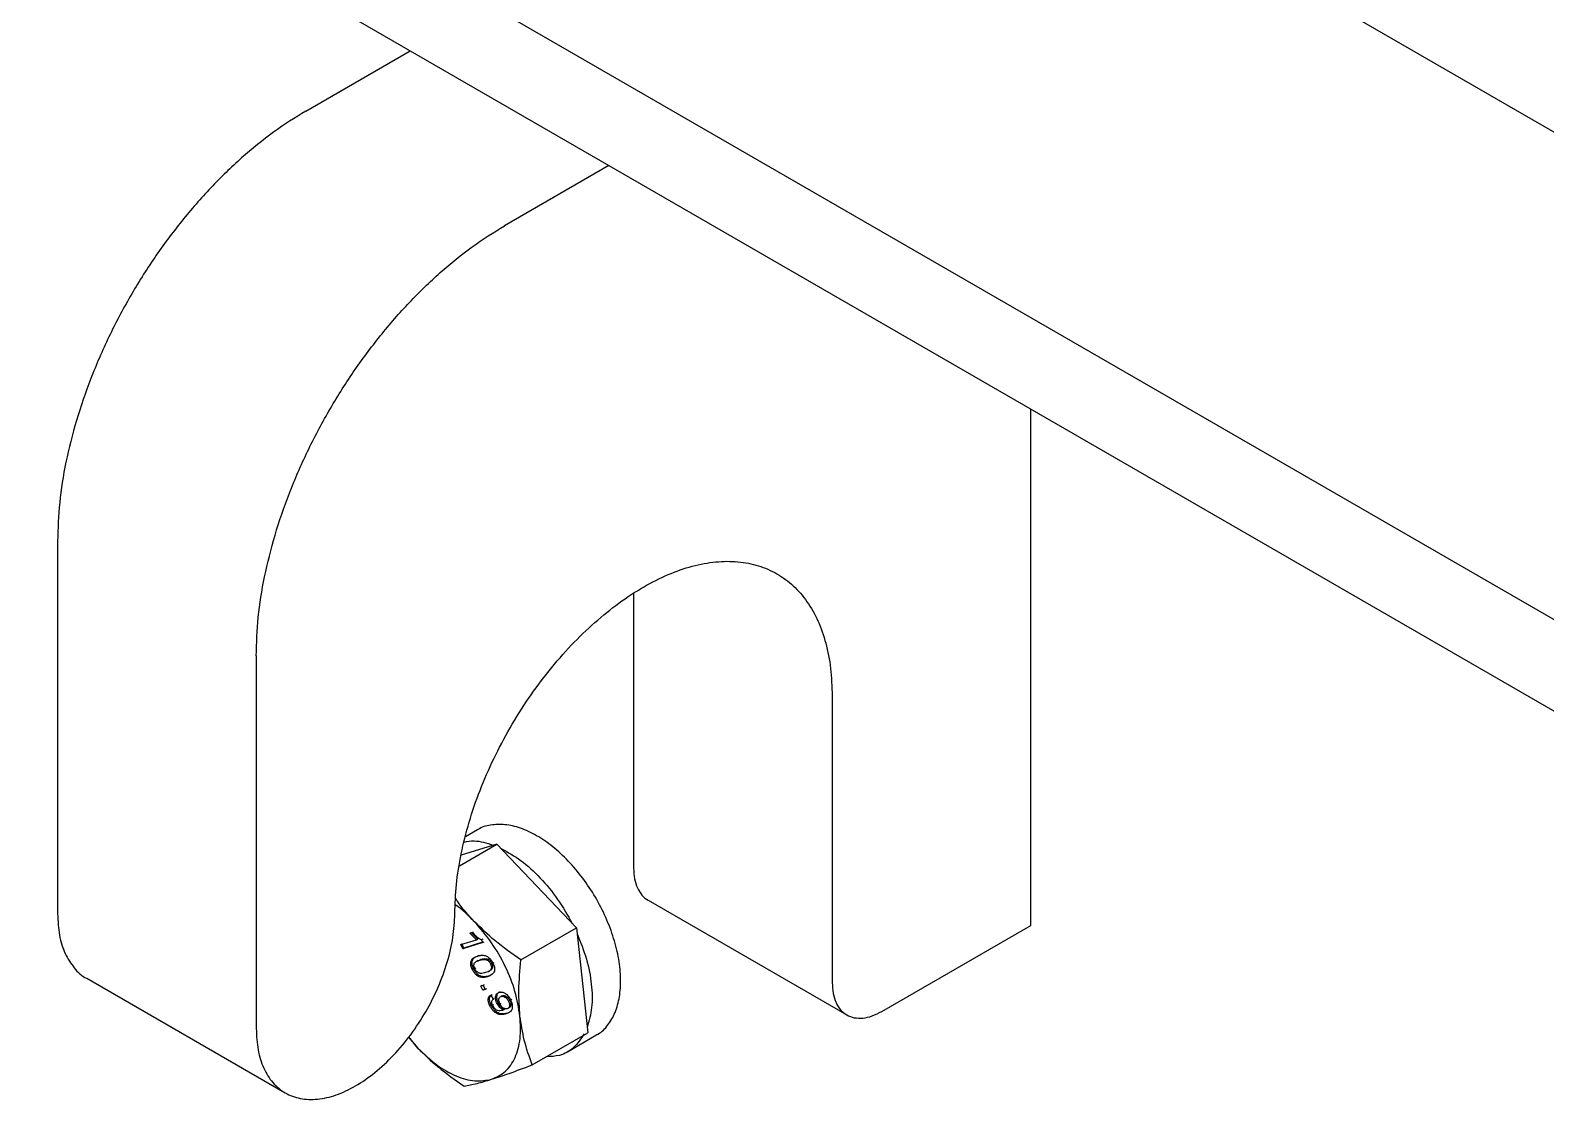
# Model space of a CAD drawing. Header units: millimetres. Extents: x 861 to 27901, y 673 to 17923.
# Drawn here: x 22897.8 to 23068.8, y 7863 to 7983.8 of the extents above; entities that cross this region are included whole.
import ezdxf

# ---------------------------------------------------------------- set-up
doc = ezdxf.new("R2010")
doc.units = ezdxf.units.MM
doc.header["$LTSCALE"] = 33.3

msp = doc.modelspace()

# ---------------------------------------------------------------- linework, layer by layer
at = {"color": 7, "linetype": 'Continuous', "lineweight": 25}
for p, q in [((23148.07, 7927.09), (22808.89, 8122.89)), ((22761.23, 8095.38), (23094.81, 7902.81)), ((23094.81, 7892.46), (22761.23, 8085.03)), ((22928.86, 7974.66), (22940.64, 7981.46)), ((22963.06, 7968.51), (22951.29, 7961.72)), ((23010.71, 7882.73), (23010.71, 7941)), ((22900.83, 7926.11), (22900.83, 7884.03)), ((22965.86, 7920.2), (22965.86, 7889.2)), ((22923.26, 7913.16), (22923.26, 7871.08)), ((22988.29, 7908.63), (22988.29, 7876.26)), ((22948.24, 7893.51), (22946.89, 7892.73)), ((22946.2, 7889.47), (22950.43, 7891.91)), ((22950.43, 7891.91), (22946.38, 7890.65)), ((22950.43, 7891.91), (22959.41, 7882.45)), ((22967.51, 7885.57), (22989.93, 7872.63)), ((22947.65, 7881.93), (22947.79, 7882.01)), ((22953.15, 7878.84), (22959.41, 7882.45)), ((22959.41, 7882.45), (22960.69, 7870.6)), ((22993.9, 7873.02), (23010.71, 7882.73)), ((22946.35, 7880.56), (22948.13, 7881.11)), ((22946.35, 7880.56), (22946.49, 7880.64)), ((22946.57, 7880.09), (22946.35, 7880.56)), ((22946.71, 7880.17), (22946.49, 7880.64)), ((22948.86, 7880.8), (22946.57, 7880.09)), ((22948.81, 7880.82), (22946.71, 7880.17)), ((22947.38, 7881.85), (22947.65, 7881.93)), ((22947.38, 7881.85), (22947.53, 7881.93)), ((22948.13, 7881.11), (22947.38, 7881.85)), ((22948.27, 7881.19), (22947.53, 7881.93)), ((22948.13, 7881.11), (22948.27, 7881.19)), ((22948.85, 7881.18), (22948.71, 7881.1)), ((22948.71, 7881.1), (22948.86, 7880.8)), ((22948.86, 7880.8), (22949, 7880.88)), ((22946.57, 7880.09), (22946.71, 7880.17)), ((22947.5, 7878.62), (22947.64, 7878.71)), ((22948.29, 7878.75), (22948.15, 7878.67)), ((22948.26, 7879.27), (22948.4, 7879.35)), ((22948.3, 7878.72), (22948.63, 7878.88)), ((22948.63, 7878.88), (22948.49, 7878.8)), ((22949.33, 7878.82), (22949.47, 7878.9)), ((22947.81, 7877.82), (22947.67, 7877.74)), ((22948.07, 7877.9), (22947.93, 7877.82)), ((22949.5, 7877.54), (22949.64, 7877.62)), ((22949.86, 7878.46), (22949.72, 7878.38)), ((22949.98, 7878.46), (22950.12, 7878.54)), ((22904.12, 7876.77), (22926.54, 7863.82)), ((22948.6, 7875.88), (22948.89, 7875.97)), ((22948.6, 7875.88), (22948.74, 7875.96)), ((22948.83, 7875.41), (22948.6, 7875.88)), ((22949.12, 7875.5), (22948.83, 7875.41)), ((22948.83, 7875.41), (22948.97, 7875.49)), ((22948.89, 7875.97), (22949.03, 7876.05)), ((22948.89, 7875.97), (22949.12, 7875.5)), ((22949.1, 7875.53), (22948.97, 7875.49)), ((22949.26, 7875.58), (22949.12, 7875.5)), ((22950.69, 7875.18), (22950.83, 7875.26)), ((22949.64, 7873.64), (22949.78, 7873.73)), ((22949.74, 7874.84), (22949.88, 7874.92)), ((22949.74, 7874.84), (22950, 7874.38)), ((22949.92, 7873.7), (22950.06, 7873.78)), ((22950, 7874.38), (22950.14, 7874.46)), ((22950.45, 7873.92), (22950.59, 7874)), ((22950.73, 7874.59), (22950.73, 7874.59)), ((22950.78, 7873.86), (22950.92, 7873.94)), ((22951.04, 7874.79), (22950.9, 7874.71)), ((22951.9, 7874.23), (22951.76, 7874.15)), ((22951.78, 7873.43), (22951.92, 7873.51)), ((22951.98, 7874.3), (22952.12, 7874.38)), ((22951.1, 7873.16), (22951.24, 7873.24)), ((22951.1, 7873.16), (22951.15, 7873.18)), ((22951.15, 7873.18), (22951.29, 7873.26)), ((22951.24, 7873.24), (22951.29, 7873.26)), ((22951.74, 7873.4), (22951.6, 7873.31)), ((22940.47, 7870.12), (22941.5, 7868.88)), ((22941.5, 7868.88), (22940.49, 7870.14)), ((22954.43, 7866.99), (22960.69, 7870.6)), ((22958.41, 7868.46), (22961.62, 7870.32))]:
    msp.add_line(p, q, dxfattribs=at)
for points in [[(22928.86, 7974.66), (22927.64, 7973.9), (22925.19, 7972.38), (22921.59, 7969.44), (22918.1, 7966.07), (22914.81, 7962.29), (22911.75, 7958.17), (22908.98, 7953.77), (22906.56, 7949.18), (22904.52, 7944.47), (22902.89, 7939.72), (22901.71, 7935.02), (22900.97, 7930.43), (22900.88, 7927.55), (22900.83, 7926.11)], [(22923.26, 7913.16), (22923.3, 7914.6), (22923.39, 7917.48), (22924.14, 7922.08), (22925.31, 7926.77), (22926.94, 7931.52), (22928.98, 7936.23), (22931.41, 7940.83), (22934.17, 7945.22), (22937.23, 7949.34), (22940.53, 7953.13), (22944.01, 7956.5), (22947.62, 7959.44), (22950.06, 7960.96), (22951.29, 7961.72)], [(22945.68, 7884.03), (22945.72, 7885.12), (22945.79, 7887.31), (22946.35, 7890.8), (22947.25, 7894.37), (22948.48, 7897.98), (22950.04, 7901.56), (22951.88, 7905.05), (22953.98, 7908.39), (22956.3, 7911.53), (22958.81, 7914.4), (22961.46, 7916.97), (22964.2, 7919.18), (22966.99, 7921), (22969.77, 7922.4), (22972.51, 7923.35), (22975.16, 7923.84), (22977.67, 7923.86), (22979.99, 7923.41), (22982.09, 7922.49), (22983.94, 7921.13), (22985.49, 7919.34), (22986.73, 7917.16), (22987.62, 7914.62), (22988.18, 7911.79), (22988.25, 7909.68), (22988.29, 7908.63)], [(22950.9, 7891.42), (22951.66, 7890.99), (22953.17, 7890.15), (22955.35, 7888.14), (22957.36, 7885.73), (22958.41, 7883.88), (22958.94, 7882.95)], [(22923.26, 7871.08), (22923.3, 7870.26), (22923.38, 7868.61), (22924.05, 7866.55), (22925.08, 7864.9), (22926.49, 7863.73), (22928.2, 7863.1), (22930.15, 7863.02), (22932.27, 7863.5), (22934.47, 7864.52), (22936.67, 7866.05), (22938.79, 7868.01), (22940.74, 7870.34), (22942.45, 7872.95), (22943.85, 7875.73), (22944.89, 7878.58), (22945.56, 7881.41), (22945.64, 7883.16), (22945.68, 7884.03)], [(22953.04, 7872.48), (22952.89, 7873.4), (22952.59, 7875.24), (22951.44, 7878.11), (22949.88, 7880.85), (22948.57, 7882.37), (22947.91, 7883.14)], [(22959.48, 7881.83), (22959.86, 7880.86), (22960.64, 7878.92), (22961.17, 7876.05), (22961.24, 7873.38), (22960.83, 7871.94), (22960.62, 7871.22)], [(22988.29, 7876.26), (22988.31, 7875.84), (22988.35, 7875.02), (22988.69, 7873.99), (22989.2, 7873.16), (22989.91, 7872.58), (22990.76, 7872.26), (22991.74, 7872.23), (22992.79, 7872.45), (22993.53, 7872.83), (22993.9, 7873.02)], [(22949.84, 7865.35), (22950.38, 7865.6), (22951.48, 7866.11), (22952.56, 7867.74), (22953.17, 7869.86), (22953.08, 7871.61), (22953.04, 7872.48)], [(22941.5, 7868.88), (22942.2, 7868.22), (22943.6, 7866.88), (22945.83, 7865.64), (22947.99, 7865.02), (22949.22, 7865.24), (22949.84, 7865.35)]]:
    msp.add_open_spline(points, degree=3, dxfattribs=at)
for points, knots in [([(22961.61, 7870.35), (22961.69, 7870.38), (22962.23, 7870.61), (22963, 7871.45), (22963.83, 7872.85), (22964.32, 7874.62), (22964.46, 7876.66), (22964.24, 7878.9), (22963.67, 7881.26), (22962.77, 7883.63), (22961.59, 7885.94), (22960.15, 7888.1), (22958.52, 7890.03), (22956.75, 7891.66), (22954.92, 7892.92), (22953.09, 7893.77), (22951.32, 7894.18), (22949.71, 7894.09), (22948.67, 7893.84), (22948.26, 7893.51), (22948.24, 7893.5)], [0, 0, 0, 0, 0.010609, 0.072265, 0.133921, 0.195577, 0.257233, 0.318889, 0.380545, 0.442201, 0.503857, 0.565513, 0.627169, 0.688825, 0.750481, 0.812137, 0.873793, 0.935449, 0.997105, 1, 1, 1, 1]), ([(22946.74, 7892.14), (22947.11, 7892.21), (22948.11, 7892.39), (22949.29, 7892.02), (22950.03, 7891.79)], [0, 0, 0, 0, 0.3696746, 1, 1, 1, 1]), ([(22965.86, 7889.2), (22965.88, 7888.79), (22965.93, 7887.97), (22966.26, 7886.93), (22966.79, 7886.13), (22967.22, 7885.68), (22967.51, 7885.57), (22967.51, 7885.57)], [0, 0, 0, 0, 0.249974, 0.499948, 0.749923, 0.999897, 1, 1, 1, 1]), ([(22947.91, 7883.14), (22947.21, 7883.89), (22946.42, 7884.74), (22945.84, 7885.67), (22945.78, 7885.77)], [0, 0, 0, 0, 0.8916599, 1, 1, 1, 1]), ([(22900.83, 7884.03), (22900.87, 7883.21), (22900.96, 7881.56), (22901.62, 7879.49), (22902.68, 7877.89), (22903.55, 7876.98), (22904.11, 7876.77), (22904.12, 7876.77)], [0, 0, 0, 0, 0.249974, 0.499948, 0.749923, 0.999897, 1, 1, 1, 1]), ([(22947.91, 7883.14), (22947.22, 7883.86), (22946.5, 7884.61), (22945.75, 7885.03), (22945.74, 7885.04)], [0, 0, 0, 0, 0.976171, 1, 1, 1, 1]), ([(22953.15, 7878.84), (22952.14, 7879.54), (22950.25, 7880.85), (22948.66, 7882.41), (22947.91, 7883.14)], [0, 0, 0, 0, 0.532771, 1, 1, 1, 1]), ([(22947.65, 7881.93), (22947.82, 7881.75), (22948.16, 7881.39), (22948.53, 7881.2), (22948.71, 7881.1)], [0, 0, 0, 0, 0.500866, 1, 1, 1, 1]), ([(22947.67, 7877.74), (22947.6, 7877.9), (22947.5, 7878.13), (22947.48, 7878.39), (22947.48, 7878.53), (22947.49, 7878.59), (22947.5, 7878.62)], [0, 0, 0, 0, 0.498795, 0.749148, 0.874576, 1, 1, 1, 1]), ([(22947.5, 7878.62), (22947.54, 7878.71), (22947.61, 7878.89), (22947.87, 7879.12), (22948.1, 7879.21), (22948.26, 7879.27)], [0, 0, 0, 0, 0.249754, 0.499871, 1, 1, 1, 1]), ([(22947.81, 7877.82), (22947.74, 7877.98), (22947.65, 7878.21), (22947.61, 7878.51), (22947.63, 7878.64), (22947.64, 7878.71)], [0, 0, 0, 0, 0.499036, 0.74951, 1, 1, 1, 1]), ([(22947.64, 7878.71), (22947.68, 7878.79), (22947.75, 7878.97), (22947.88, 7879.08), (22947.95, 7879.13)], [0, 0, 0, 0, 0.499636, 1, 1, 1, 1]), ([(22947.93, 7877.82), (22947.9, 7877.9), (22947.84, 7878.05), (22947.83, 7878.26), (22947.87, 7878.44), (22948.07, 7878.66), (22948.3, 7878.74), (22948.49, 7878.8)], [0, 0, 0, 0, 0.124696, 0.249462, 0.374432, 0.499637, 1, 1, 1, 1]), ([(22948.26, 7879.27), (22948.39, 7879.3), (22948.66, 7879.37), (22949.04, 7879.36), (22949.36, 7879.22), (22949.61, 7879.03), (22949.82, 7878.77), (22949.93, 7878.56), (22949.98, 7878.46)], [0, 0, 0, 0, 0.250482, 0.500346, 0.631705, 0.750221, 0.874987, 1, 1, 1, 1]), ([(22948.49, 7878.8), (22948.62, 7878.84), (22948.81, 7878.89), (22949.09, 7878.9), (22949.25, 7878.85), (22949.33, 7878.82)], [0, 0, 0, 0, 0.500372, 0.750515, 1, 1, 1, 1]), ([(22948.63, 7878.88), (22948.76, 7878.92), (22948.95, 7878.97), (22949.23, 7878.98), (22949.39, 7878.93), (22949.47, 7878.9)], [0, 0, 0, 0, 0.500372, 0.750515, 1, 1, 1, 1]), ([(22949.33, 7878.82), (22949.36, 7878.8), (22949.44, 7878.75), (22949.55, 7878.65), (22949.64, 7878.52), (22949.69, 7878.43), (22949.72, 7878.38)], [0, 0, 0, 0, 0.2501585, 0.5001556, 0.7500324, 1, 1, 1, 1]), ([(22949.47, 7878.9), (22949.5, 7878.88), (22949.58, 7878.83), (22949.69, 7878.73), (22949.77, 7878.63), (22949.82, 7878.54), (22949.84, 7878.49), (22949.86, 7878.46)], [0, 0, 0, 0, 0.250055, 0.499949, 0.749722, 0.874857, 1, 1, 1, 1]), ([(22953.04, 7872.48), (22952.97, 7873.44), (22952.83, 7875.49), (22953.04, 7877.68), (22953.15, 7878.84)], [0, 0, 0, 0, 0.467229, 1, 1, 1, 1]), ([(22949.39, 7876.93), (22949.26, 7876.9), (22948.99, 7876.83), (22948.62, 7876.85), (22948.29, 7876.98), (22948.05, 7877.17), (22947.83, 7877.43), (22947.72, 7877.64), (22947.67, 7877.74)], [0, 0, 0, 0, 0.250476, 0.500347, 0.625768, 0.750176, 0.87497, 1, 1, 1, 1]), ([(22949.53, 7877.01), (22949.4, 7876.98), (22949.13, 7876.91), (22948.76, 7876.93), (22948.43, 7877.06), (22948.19, 7877.25), (22947.97, 7877.52), (22947.86, 7877.72), (22947.81, 7877.82)], [0, 0, 0, 0, 0.2504715, 0.5003388, 0.6261881, 0.7501805, 0.8749718, 1, 1, 1, 1]), ([(22949.16, 7877.4), (22948.98, 7877.34), (22948.74, 7877.28), (22948.41, 7877.34), (22948.23, 7877.44), (22948.06, 7877.6), (22947.97, 7877.75), (22947.93, 7877.82)], [0, 0, 0, 0, 0.50041, 0.625613, 0.75058, 0.875344, 1, 1, 1, 1]), ([(22949.72, 7878.38), (22949.75, 7878.31), (22949.81, 7878.16), (22949.82, 7877.94), (22949.78, 7877.77), (22949.58, 7877.54), (22949.35, 7877.46), (22949.16, 7877.4)], [0, 0, 0, 0, 0.124745, 0.249484, 0.374471, 0.499648, 1, 1, 1, 1]), ([(22949.98, 7878.46), (22950.03, 7878.36), (22950.12, 7878.15), (22950.18, 7877.83), (22950.16, 7877.56), (22949.95, 7877.16), (22949.64, 7877.03), (22949.39, 7876.93)], [0, 0, 0, 0, 0.125373, 0.250644, 0.375698, 0.501113, 1, 1, 1, 1]), ([(22949.86, 7878.46), (22949.89, 7878.39), (22949.95, 7878.24), (22949.96, 7878.02), (22949.92, 7877.85), (22949.81, 7877.71), (22949.7, 7877.67), (22949.63, 7877.64)], [0, 0, 0, 0, 0.1831229, 0.3662374, 0.549716, 0.7334739, 1, 1, 1, 1]), ([(22950.45, 7873.92), (22950.42, 7873.99), (22950.35, 7874.14), (22950.3, 7874.36), (22950.28, 7874.57), (22950.3, 7874.76), (22950.36, 7874.92), (22950.47, 7875.09), (22950.6, 7875.15), (22950.69, 7875.18)], [0, 0, 0, 0, 0.125074, 0.250064, 0.373261, 0.500199, 0.624296, 0.750369, 1, 1, 1, 1]), ([(22950.59, 7874), (22950.58, 7874.04), (22950.54, 7874.11), (22950.49, 7874.26), (22950.44, 7874.44), (22950.42, 7874.65), (22950.44, 7874.84), (22950.5, 7875), (22950.57, 7875.12), (22950.64, 7875.15), (22950.66, 7875.17)], [0, 0, 0, 0, 0.07547, 0.150945, 0.301578, 0.450313, 0.603034, 0.752855, 0.90453, 1, 1, 1, 1]), ([(22950.69, 7875.18), (22950.79, 7875.2), (22950.94, 7875.23), (22951.18, 7875.16), (22951.37, 7875.06), (22951.55, 7874.92), (22951.77, 7874.68), (22951.9, 7874.45), (22951.98, 7874.3)], [0, 0, 0, 0, 0.249869, 0.376454, 0.500348, 0.627239, 0.750824, 1, 1, 1, 1]), ([(22949.64, 7873.64), (22949.59, 7873.77), (22949.5, 7873.97), (22949.46, 7874.22), (22949.46, 7874.45), (22949.54, 7874.69), (22949.67, 7874.79), (22949.74, 7874.84)], [0, 0, 0, 0, 0.249859, 0.375718, 0.500481, 0.749846, 1, 1, 1, 1]), ([(22949.78, 7873.73), (22949.73, 7873.86), (22949.64, 7874.05), (22949.6, 7874.3), (22949.6, 7874.54), (22949.68, 7874.77), (22949.81, 7874.87), (22949.88, 7874.92)], [0, 0, 0, 0, 0.249859, 0.375956, 0.500482, 0.749847, 1, 1, 1, 1]), ([(22951.48, 7872.74), (22951.34, 7872.7), (22951.06, 7872.63), (22950.65, 7872.66), (22950.3, 7872.83), (22950.05, 7873.04), (22949.81, 7873.32), (22949.7, 7873.54), (22949.64, 7873.64)], [0, 0, 0, 0, 0.250485, 0.500119, 0.627899, 0.750092, 0.874994, 1, 1, 1, 1]), ([(22951.62, 7872.82), (22951.48, 7872.78), (22951.2, 7872.71), (22950.79, 7872.74), (22950.44, 7872.91), (22950.19, 7873.12), (22949.95, 7873.4), (22949.84, 7873.62), (22949.78, 7873.73)], [0, 0, 0, 0, 0.2504849, 0.5001185, 0.6280399, 0.7500924, 0.8749937, 1, 1, 1, 1]), ([(22950, 7874.38), (22949.96, 7874.34), (22949.88, 7874.28), (22949.82, 7874.16), (22949.82, 7874.04), (22949.83, 7873.93), (22949.87, 7873.81), (22949.9, 7873.74), (22949.92, 7873.7)], [0, 0, 0, 0, 0.276477, 0.499318, 0.623718, 0.749496, 0.874756, 1, 1, 1, 1]), ([(22949.92, 7873.7), (22949.95, 7873.63), (22950.03, 7873.49), (22950.18, 7873.32), (22950.35, 7873.2), (22950.67, 7873.09), (22950.91, 7873.13), (22951.1, 7873.16)], [0, 0, 0, 0, 0.125207, 0.25031, 0.375339, 0.50062, 1, 1, 1, 1]), ([(22951.15, 7873.18), (22951.09, 7873.21), (22950.95, 7873.28), (22950.76, 7873.46), (22950.58, 7873.67), (22950.5, 7873.84), (22950.45, 7873.92)], [0, 0, 0, 0, 0.248943, 0.49945, 0.750285, 1, 1, 1, 1]), ([(22951.29, 7873.26), (22951.23, 7873.29), (22951.09, 7873.36), (22950.9, 7873.54), (22950.72, 7873.75), (22950.64, 7873.92), (22950.59, 7874)], [0, 0, 0, 0, 0.24954, 0.50198, 0.751372, 1, 1, 1, 1]), ([(22950.78, 7873.86), (22950.74, 7873.96), (22950.68, 7874.1), (22950.65, 7874.29), (22950.66, 7874.42), (22950.69, 7874.53), (22950.76, 7874.65), (22950.84, 7874.69), (22950.9, 7874.71)], [0, 0, 0, 0, 0.249521, 0.373851, 0.499889, 0.624096, 0.750315, 1, 1, 1, 1]), ([(22951.6, 7873.31), (22951.53, 7873.3), (22951.44, 7873.28), (22951.29, 7873.32), (22951.17, 7873.38), (22951.06, 7873.47), (22950.92, 7873.62), (22950.84, 7873.76), (22950.78, 7873.86)], [0, 0, 0, 0, 0.249976, 0.378222, 0.500342, 0.627452, 0.750811, 1, 1, 1, 1]), ([(22950.9, 7874.71), (22950.96, 7874.72), (22951.1, 7874.75), (22951.3, 7874.67), (22951.46, 7874.55), (22951.62, 7874.4), (22951.7, 7874.25), (22951.76, 7874.15)], [0, 0, 0, 0, 0.25025, 0.499842, 0.629576, 0.750665, 1, 1, 1, 1]), ([(22951.04, 7874.79), (22951.1, 7874.81), (22951.24, 7874.83), (22951.45, 7874.75), (22951.6, 7874.63), (22951.76, 7874.48), (22951.84, 7874.33), (22951.9, 7874.23)], [0, 0, 0, 0, 0.25025, 0.499841, 0.629288, 0.750666, 1, 1, 1, 1]), ([(22951.98, 7874.3), (22952.03, 7874.2), (22952.12, 7874), (22952.17, 7873.69), (22952.18, 7873.41), (22952.09, 7873.11), (22951.85, 7872.87), (22951.6, 7872.78), (22951.48, 7872.74)], [0, 0, 0, 0, 0.1250636, 0.2500896, 0.37511, 0.5001694, 0.749441, 1, 1, 1, 1]), ([(22951.76, 7874.15), (22951.8, 7874.05), (22951.86, 7873.9), (22951.87, 7873.71), (22951.86, 7873.59), (22951.82, 7873.48), (22951.74, 7873.38), (22951.65, 7873.34), (22951.6, 7873.31)], [0, 0, 0, 0, 0.249017, 0.372138, 0.499365, 0.623562, 0.749893, 1, 1, 1, 1]), ([(22951.9, 7874.23), (22951.94, 7874.13), (22952, 7873.98), (22952.01, 7873.79), (22952, 7873.67), (22951.96, 7873.56), (22951.88, 7873.46), (22951.79, 7873.42), (22951.74, 7873.4)], [0, 0, 0, 0, 0.249017, 0.371845, 0.499365, 0.623226, 0.749892, 1, 1, 1, 1]), ([(22954.43, 7866.99), (22954.1, 7867.89), (22953.47, 7869.59), (22953.18, 7871.56), (22953.04, 7872.48)], [0, 0, 0, 0, 0.532771, 1, 1, 1, 1]), ([(22960.29, 7870.47), (22959.92, 7869.93), (22959.18, 7868.83), (22957.69, 7867.97), (22956.52, 7867.92), (22956.01, 7867.9)], [0, 0, 0, 0, 0.3621128, 0.7242256, 1, 1, 1, 1]), ([(22941.5, 7868.88), (22942.24, 7868.15), (22943.84, 7866.59), (22945.73, 7865.29), (22946.74, 7864.59)], [0, 0, 0, 0, 0.467229, 1, 1, 1, 1]), ([(22949.84, 7865.35), (22950.48, 7865.56), (22951.85, 7866.01), (22953.54, 7866.65), (22954.43, 7866.99)], [0, 0, 0, 0, 0.467229, 1, 1, 1, 1]), ([(22946.74, 7864.59), (22947.19, 7864.67), (22948.03, 7864.82), (22949.26, 7865.18), (22949.84, 7865.35)], [0, 0, 0, 0, 0.532771, 1, 1, 1, 1])]:
    msp.add_open_spline(points, degree=3, knots=knots, dxfattribs=at)

doc.saveas('drawing.dxf')
